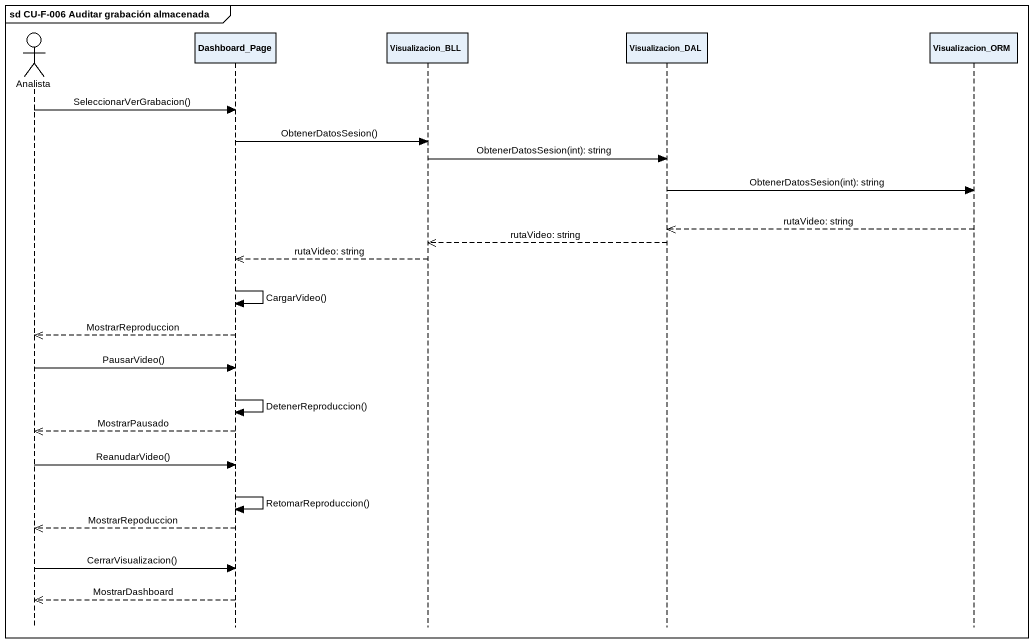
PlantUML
@startuml
mainframe sd CU-F-006 Auditar grabación almacenada
hide footbox
actor Analista
participant Dashboard_Page
participant Visualizacion_BLL
participant Visualizacion_DAL
participant Visualizacion_ORM

Analista -> Dashboard_Page : SeleccionarVerGrabacion()
Dashboard_Page -> Visualizacion_BLL : ObtenerDatosSesion()
Visualizacion_BLL -> Visualizacion_DAL : ObtenerDatosSesion(int): string
Visualizacion_DAL -> Visualizacion_ORM : ObtenerDatosSesion(int): string
Visualizacion_ORM -->> Visualizacion_DAL : rutaVideo: string
Visualizacion_DAL -->> Visualizacion_BLL : rutaVideo: string
Visualizacion_BLL -->> Dashboard_Page : rutaVideo: string
Dashboard_Page -> Dashboard_Page : CargarVideo()
Dashboard_Page -->> Analista : MostrarReproduccion
Analista -> Dashboard_Page : PausarVideo()
Dashboard_Page -> Dashboard_Page : DetenerReproduccion()
Dashboard_Page -->> Analista : MostrarPausado
Analista -> Dashboard_Page : ReanudarVideo()
Dashboard_Page -> Dashboard_Page : RetomarReproduccion()
Dashboard_Page -->> Analista : MostrarRepoduccion
Analista -> Dashboard_Page : CerrarVisualizacion()
Dashboard_Page -->> Analista : MostrarDashboard
@enduml
